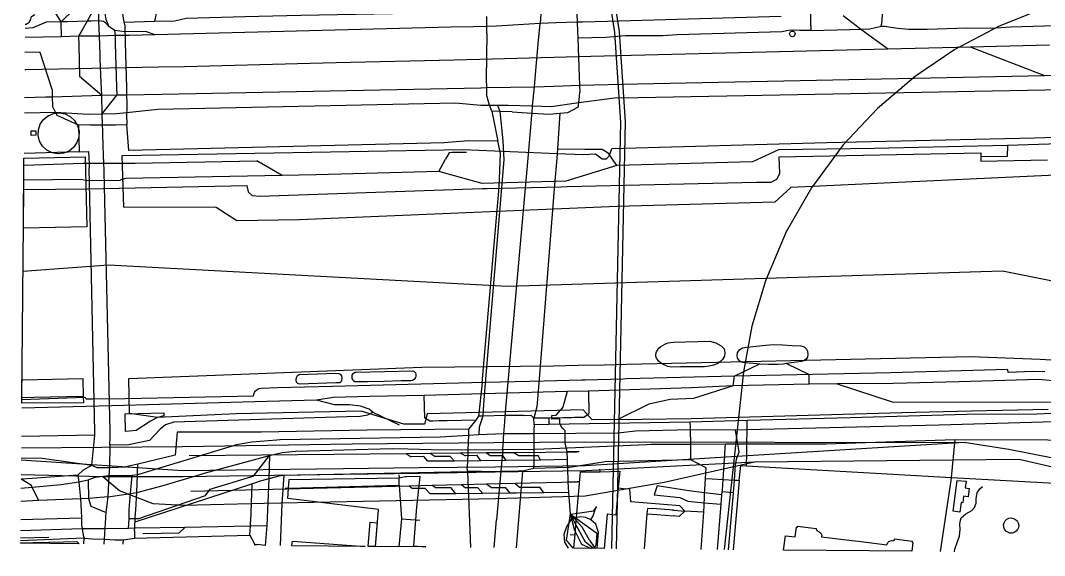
# Model space of a CAD drawing. Header units: millimetres. Extents: x 0 to 1122, y 0 to 907.
# Drawn here: x 0 to 577, y 3 to 305 of the extents above; entities that cross this region are included whole.
import ezdxf

# ---------------------------------------------------------------- set-up
doc = ezdxf.new("R2010")
doc.units = ezdxf.units.MM

msp = doc.modelspace()

# ---------------------------------------------------------------- linework, layer by layer
at = {"layer": 'buildings'}
for points in [[(433.6051, 297.0946), (433.7125, 297.6161), (433.9954, 298.0805), (434.4091, 298.4103), (434.9169, 298.5947), (435.4522, 298.5899), (435.9567, 298.4075), (436.3716, 298.0591), (436.6245, 297.6344), (436.7375, 297.1553), (436.689, 296.6555), (436.4943, 296.2015), (436.1609, 295.8376), (435.7333, 295.5858), (435.241, 295.4901), (434.7501, 295.5501), (434.2972, 295.7543), (433.9335, 296.0911), (433.6884, 296.5602), (433.6051, 297.0946)], [(9.946, 239.7659), (10.068, 243.0541), (11.1168, 246.1662), (13.0041, 248.87), (15.5741, 250.9247), (18.6349, 252.1921), (21.9148, 252.5351), (25.1555, 251.9466), (28.1053, 250.4662), (30.5195, 248.2266), (32.2028, 245.3879), (33.0101, 242.2031), (32.8941, 238.9055), (31.8452, 235.7841), (29.958, 233.0896), (27.3818, 231.0257), (24.3334, 229.7674), (21.0535, 229.4244), (17.8004, 230.0037), (14.8506, 231.4934), (12.4426, 233.733), (10.7592, 236.5624), (9.946, 239.7659)], [(5.9985, 242.4108), (8.6366, 242.4894), (8.6994, 239.9263), (6.0737, 239.8569), (5.9985, 242.4108)], [(358.2043, 116.6825), (358.5232, 117.9563), (359.87, 120.0501), (361.0707, 120.9338), (362.2822, 121.659), (363.7156, 122.4475), (365.2575, 122.9927), (368.2114, 123.3108), (388.7258, 123.8529), (392.0625, 122.9935), (395.0474, 121.2987), (396.7045, 119.6158), (397.1769, 117.4591), (397.0121, 115.541), (395.8638, 113.6411), (394.84, 112.5974), (393.9795, 111.9435), (393.0891, 111.3738), (392.2251, 111.0088), (390.8185, 110.4717), (388.2557, 109.8798), (385.7442, 109.539), (382.5777, 109.5023), (372.1868, 109.4002), (367.2986, 109.3417), (364.9657, 109.7075), (363.832, 110.1184), (362.687, 110.6319), (360.8339, 111.7109), (359.7669, 112.6989), (359.1409, 113.5059), (358.5525, 114.3871), (358.2544, 115.4148), (358.2043, 116.6825)], [(404.0462, 115.6361), (404.3587, 117.5715), (405.4985, 119.2012), (407.1363, 120.1649), (409.3771, 120.4895), (420.1588, 121.6597), (424.441, 122.0219), (429.6588, 121.8165), (435.1643, 121.4781), (439.902, 121.2212), (441.8338, 120.6913), (443.1064, 119.3194), (443.785, 118.2138), (443.9904, 116.4414), (443.6572, 114.9349), (442.9338, 113.8046), (441.5236, 112.8575), (440.3281, 112.5514), (431.8973, 111.3328), (429.9245, 111.033), (427.2418, 110.7962), (421.7323, 110.6873), (416.5896, 111.0318), (415.3177, 111.1178), (408.517, 111.6729), (407.0613, 111.8257), (405.6546, 112.6398), (404.8758, 113.5413), (404.3443, 114.5991), (404.0462, 115.6361)], [(155.4983, 102.1404), (155.5349, 103.4633), (156.1046, 104.6043), (157.1602, 105.0793), (177.7256, 105.8158), (179.5445, 105.7155), (180.2168, 105.2714), (181.0454, 104.4346), (181.1927, 103.0542), (181.0513, 101.695), (180.6135, 100.8697), (180.1491, 100.5011), (177.8494, 100.466), (157.3607, 99.6352), (156.3707, 100.0359), (155.6644, 100.7878), (155.4983, 102.1404)], [(186.9179, 103.897), (186.9443, 104.7727), (187.6861, 105.9028), (188.6317, 106.4533), (189.2288, 106.5318), (221.2289, 107.221), (222.0615, 106.8315), (222.7554, 106.0611), (222.9209, 105.3235), (222.9106, 104.1774), (222.7624, 103.424), (222.3941, 102.8123), (221.8789, 102.2672), (221.1185, 101.7988), (220.2808, 101.6293), (214.6973, 101.5027), (205.0492, 101.2824), (195.6593, 101.0598), (189.1042, 100.914), (188.4232, 101.0693), (187.819, 101.5593), (187.4072, 102.2526), (187.0936, 102.9263), (186.9179, 103.897)], [(0.7438, 91.9777), (0.8358, 102.1098), (35.1401, 102.8578), (35.3679, 92.7268), (7.5799, 92.1309), (0.7438, 91.9777)], [(525.9489, 28.1697), (528.1563, 45.314), (533.2873, 45.0256), (532.706, 41.2197), (534.9648, 40.8174), (534.4127, 36.1632), (531.7183, 36.6627), (531.3026, 32.8273), (530.3574, 33.0035), (529.5837, 27.6245), (525.9489, 28.1697)], [(199.9527, 8.2086), (195.9651, 8.2444), (197.1021, 21.9444), (201.0947, 21.5449), (199.9527, 8.2086)], [(502.5395, 5.4933), (430.2485, 6.142), (431.2487, 14.2608), (436.8373, 13.5769), (437.5271, 19.1802), (438.0614, 19.1195), (438.134, 19.678), (448.6909, 18.3903), (448.5979, 17.6177), (449.0217, 17.5673), (449.0617, 17.2315), (450.3525, 16.521), (451.163, 15.7124), (451.804, 14.5232), (451.6983, 13.7134), (468.7212, 11.5477), (472.524, 11.2339), (488.3924, 9.209), (488.963, 10.4432), (489.5146, 10.9415), (491.0452, 11.5893), (492.1322, 11.4584), (492.1856, 11.9331), (492.7814, 11.8626), (492.8544, 12.4676), (502.8218, 11.2598), (502.7289, 10.4966), (503.165, 10.4461), (502.5395, 5.4933)], [(33.0583, 9.7063), (0, 10.0029), (0.0025, 10.2739), (7.2261, 10.4413), (24.2598, 10.8365), (31.8481, 11.01), (33.0583, 9.7063)], [(194.4229, 8.2582), (153.066, 8.6293), (153.2932, 11.2892), (194.4229, 8.2582)]]:
    msp.add_lwpolyline(points, dxfattribs=at)
at = {"layer": 'major_roads'}
for points in [[(44.4888, 295.8558), (44.2656, 304.4679), (43.9671, 315.6152), (43.912, 317.6843), (43.7934, 322.2327), (42.4594, 373.085), (41.4224, 412.6223), (40.3574, 453.1476), (39.1698, 498.4449), (38.897, 509.0329)], [(294.7183, 326.9799), (294.1662, 318.9433), (293.9755, 316.2054), (293.755, 313.5704), (292.9281, 303.0017)], [(289.7658, 267.3042), (290.5865, 276.5031), (291.9082, 291.4842), (292.9281, 303.0017)], [(45.7905, 262.4568), (45.5118, 269.6903), (44.9979, 282.8523), (44.8932, 285.5369), (44.4888, 295.8558)], [(488.8739, 288.5552), (535.4542, 289.7955)], [(535.4542, 289.7955), (580.1278, 290.9507)], [(535.4542, 289.7955), (577.274, 273.6724)], [(2.9683, 277.0369), (77.8977, 278.4448), (92.4703, 278.7134), (163.3639, 280.4852), (178.0542, 280.8555), (244.2744, 282.5121), (258.9646, 282.8733), (321.5751, 284.433)], [(321.5751, 284.433), (488.8739, 288.5552)], [(2.423, 277.0237), (2.9683, 277.0369)], [(289.7658, 267.3042), (306.0317, 267.8656), (315.207, 268.1742), (347.6979, 268.8597), (577.274, 273.6724)], [(577.274, 273.6724), (614.6257, 274.819), (632.6986, 271.9082)], [(45.7905, 262.4568), (54.522, 262.6386), (59.8408, 262.7488), (79.8862, 263.1449), (259.4641, 266.7017), (262.7169, 266.7655), (276.1952, 267.0352), (289.7658, 267.3042)], [(286.2052, 226.9884), (287.901, 246.6345), (288.1619, 249.6606), (288.4084, 252.4539), (288.7521, 256.4762), (289.7658, 267.3042)], [(2.2791, 261.1643), (14.287, 261.5218), (17.9336, 261.6379), (45.7905, 262.4568)], [(46.1441, 251.952), (45.7905, 262.4568)], [(47.1517, 219.3291), (47.1187, 220.4383), (46.9984, 224.1294), (46.8644, 228.5487), (46.4403, 240.5438), (46.3713, 242.436), (46.2789, 245.8007), (46.1441, 251.952)], [(273.0541, 78.3884), (273.369, 81.9358), (286.2052, 226.9884)], [(50.5216, 72.9373), (47.1517, 219.3291)], [(271.9062, 62.9119), (272.6071, 71.7765), (273.0541, 78.3884)], [(49.9586, 48.128), (50.3499, 52.6438), (50.487, 65.0544), (50.4712, 65.3434), (50.5, 69.8811), (50.5216, 72.9373)], [(271.9062, 62.9119), (289.3924, 63.0523), (295.1485, 63.2333), (353.0907, 65.6648), (355.6249, 65.8097), (374.2249, 65.8385), (377.8707, 65.8835)], [(377.8707, 65.8835), (397.47, 66.0106)], [(392.9406, 6.4768), (395.0612, 32.0022), (395.5019, 37.2537), (395.647, 39.0228), (395.7331, 40.0422), (395.9801, 43.0305), (396.2263, 46.0063), (397.47, 66.0106)], [(397.47, 66.0106), (404.2511, 66.0055), (409.5874, 65.9854), (412.5435, 65.9937), (415.4994, 65.9894), (454.3156, 66.1607)], [(454.3156, 66.1607), (526.9441, 68.4713), (579.2995, 68.3835), (588.1259, 68.1552), (596.1612, 67.4495), (601.7115, 66.617)], [(104.2355, 49.7328), (140.4918, 59.4031), (147.4736, 61.1849), (155.0368, 62.0017), (209.6188, 63.3626), (218.4409, 63.3388), (231.5131, 62.8293), (252.2311, 62.7447), (271.9062, 62.9119)], [(271.9062, 62.9119), (270.83, 50.6123), (268.3701, 23.2948)], [(49.3705, 36.1594), (49.9586, 48.128)], [(62.0899, 38.0941), (65.5376, 38.622), (80.4697, 42.5401), (101.3901, 48.7475), (104.2355, 49.7328)], [(38.3763, 35.3086), (33.862, 35.1259), (10.2941, 34.1749), (0.2146, 33.6528)], [(49.3705, 36.1594), (38.3763, 35.3086)], [(47.1826, 9.5795), (47.3772, 12.2762), (47.7577, 18.3017), (48.2695, 27.2891), (49.3705, 36.1594)], [(49.3705, 36.1594), (62.0899, 38.0941)], [(267.0089, 7.6069), (268.3701, 23.2948)]]:
    msp.add_lwpolyline(points, dxfattribs=at)
at = {"layer": 'minor_roads'}
for points in [[(22.9271, 303.8227), (30.1221, 310.8393), (31.3137, 313.4283), (31.2352, 317.6595), (30.7111, 345.9544), (29.4401, 412.5632)], [(23.0968, 295.4255), (22.9271, 303.8227), (20.455, 307.8054), (16.7981, 312.6654), (2.8513, 324.225)], [(428.901, 306.8177), (331.0599, 304.0741)], [(488.8739, 288.5552), (473.6292, 299.6877), (463.8173, 307.1932)], [(255.446, 301.0197), (242.712, 300.7992), (75.7321, 296.5883)], [(292.9281, 303.0017), (280.5335, 302.2283), (268.311, 301.4627), (262.9719, 301.1474), (255.446, 301.0197)], [(331.0599, 304.0741), (316.9534, 303.6795), (313.848, 303.5957), (302.0599, 303.2641), (292.9281, 303.0017)], [(44.4888, 295.8558), (32.7577, 295.7292), (23.0968, 295.4255), (2.5861, 295.0039)], [(75.7321, 296.5883), (61.4783, 296.2236), (58.9698, 296.1998), (53.4972, 296.0723), (44.4888, 295.8558)], [(651.5538, 255.4417), (648.2947, 249.1718), (645.3888, 241.8458), (644.1333, 236.8997), (556.5702, 234.1533), (489.5959, 232.7606), (481.546, 232.4882)], [(481.546, 232.4882), (427.3223, 231.8017), (412.7521, 224.9814), (336.304, 222.9305), (307.4654, 214.1611)], [(556.5702, 234.1533), (556.3738, 228.0143), (541.4633, 227.7847)], [(46.9984, 224.1294), (64.6996, 224.3044), (133.3451, 225.537)], [(147.6376, 217.2636), (133.3451, 225.537)], [(1.9343, 223.1649), (35.3827, 224.1727), (38.6444, 224.2237), (46.9984, 224.1294)], [(260.367, 212.8063), (235.8358, 219.4667), (166.694, 217.7341), (147.6376, 217.2636), (59.2405, 215.5015), (56.1829, 214.5881)], [(1.8583, 214.7949), (34.1477, 215.1233), (37.3878, 214.4603)], [(307.4654, 214.1611), (260.367, 212.8063)], [(518.768, 5.3477), (524.7364, 45.497), (524.8981, 47.1631), (526.9452, 68.4783)], [(140.4918, 59.4031), (139.9419, 46.2863), (138.8502, 19.9926)], [(358.9424, 42.3352), (357.2921, 37.2717), (371.7882, 35.7993), (376.3193, 33.7457), (385.5579, 32.8612), (395.0612, 32.0022)], [(395.5019, 37.2537), (385.7505, 38.4312), (376.7771, 39.5282), (358.9424, 42.3352)], [(0.0651, 17.1774), (34.7237, 18.2894), (47.7577, 18.3017), (60.9913, 18.629)], [(60.9913, 18.629), (64.3978, 18.682), (92.9046, 19.1785), (129.6025, 19.8806), (138.8502, 19.9926)], [(68.8998, 15.473), (89.5426, 15.8917), (92.9046, 19.1785)], [(138.8502, 19.9926), (137.9187, 8.7726), (137.9181, 8.7653)], [(0.0287, 13.1681), (15.9035, 13.4282)]]:
    msp.add_lwpolyline(points, dxfattribs=at)
at = {"layer": 'parks'}
for points in [[(57.3906, 228.4613), (249.5406, 231.8666), (302.6401, 229.6487), (317.5035, 229.017), (324.2087, 229.4691), (328.0385, 226.7043), (330.4728, 226.6824), (332.0076, 228.4856), (333.4694, 232.4233), (454.6798, 235.8793), (571.7326, 238.4713), (642.0533, 240.7854)], [(1.6111, 187.5562), (1.9687, 226.9564), (36.4697, 227.7937), (37.3421, 188.407), (1.6111, 187.5562)], [(628.0175, 219.47), (434.3174, 210.4933), (425.3168, 202.2717), (336.4033, 199.839), (157.3225, 192.3429), (122.0092, 191.6561), (110.3047, 199.2446), (58.3455, 199.5103), (57.3906, 228.4613)], [(61.1023, 102.7901), (226.2025, 109.2447), (300.5625, 109.9992), (314.4104, 110.3029), (329.1438, 110.6267), (341.7804, 110.9135), (476.4594, 113.9038), (535.9093, 115.2055), (574.9058, 113.8491), (602.0585, 112.1799)], [(0.7159, 88.8924), (0.8358, 102.112), (35.1409, 102.8654), (35.3717, 92.7357), (35.5376, 89.1878), (0.7159, 88.8924)], [(579.496, 85.4899), (536.2483, 84.4803), (496.8442, 83.6042), (378.1145, 80.1715), (350.5315, 79.8143), (322.371, 79.509), (317.234, 85.2674), (229.3716, 83.0226), (227.744, 77.083), (216.1065, 77.1508), (192.0667, 84.4965), (121.5903, 82.8977), (77.2943, 80.8854), (61.5451, 83.134), (61.1023, 102.7901)], [(59.0841, 82.9327), (80.8222, 83.4811), (80.8684, 81.7941), (77.2943, 80.8854), (73.2486, 78.8068), (65.1841, 73.5685), (59.2777, 73.0909), (59.0841, 82.9327)], [(228.5829, 7.9517), (200.1912, 8.2065), (201.9244, 28.992), (150.6636, 35.2701), (151.0911, 41.0715), (151.4618, 46.0347), (213.4537, 46.872), (217.1188, 47.6495), (217.7152, 47.6535), (225.1925, 47.8002), (225.0393, 45.8168), (223.3087, 30.5133), (222.7451, 23.2502), (221.5922, 8.6031), (228.5829, 7.9517)], [(329.0795, 7.0499), (311.9854, 7.2033), (312.0343, 7.7029), (312.6695, 14.7418), (313.3858, 22.5812), (315.5891, 48.0653), (315.7744, 50.2068), (321.5908, 50.2476), (326.7803, 50.3126), (332.7261, 50.3895), (337.9537, 50.5939), (337.0638, 41.2185), (335.6043, 25.9405), (334.0746, 26.0661), (330.7951, 26.4591), (329.0795, 7.0499)]]:
    msp.add_lwpolyline(points, dxfattribs=at)
at = {"layer": 'paths'}
for points in [[(58.8089, 302.1835), (58.5527, 303.7606), (57.0331, 313.1392), (56.2644, 317.8612), (55.1989, 359.0876), (53.1108, 439.2689)], [(75.7073, 304.1836), (77.0365, 310.2743), (77.2673, 311.3252), (78.6217, 317.64), (79.3854, 320.5124), (79.716, 321.7114), (80.486, 324.6024), (82.3877, 330.9309), (84.0995, 334.6333), (86.2303, 337.7543), (89.3633, 341.565), (91.8595, 344.3099), (94.196, 346.3853), (97.5729, 348.6191), (101.1756, 350.6737), (105.3874, 352.0986), (111.343, 353.2933)], [(49.9208, 300.9968), (48.2253, 305.2054), (47.1431, 311.9709), (43.912, 317.6843)], [(43.9671, 315.6152), (37.5872, 304.2489), (35.3506, 300.3089)], [(445.6004, 301.5891), (445.5267, 307.0689), (445.4736, 312.1012)], [(486.1822, 312.6111), (485.8456, 307.9923), (485.4461, 302.5261)], [(2.6546, 302.5476), (3.1573, 302.6137), (4.8634, 303.6418), (5.8437, 305.3102), (6.1286, 306.8917), (8.1297, 307.9079)], [(58.5527, 303.7606), (75.7025, 304.1829), (86.7462, 304.4463), (90.2023, 305.235), (93.4612, 305.9789), (126.5075, 306.9097), (158.1554, 307.5272), (251.0824, 309.3337), (259.9243, 309.5054), (263.0111, 309.5708)], [(262.947, 297.0197), (262.9719, 301.1474), (263.0119, 306.9337)], [(313.657, 308.3124), (313.848, 303.5957), (314.0713, 298.3936)], [(14.4542, 303.676), (6.9432, 300.4548), (2.6332, 300.1946)], [(26.5978, 303.8826), (22.9271, 303.8227), (14.4542, 303.676)], [(39.9363, 304.3208), (37.5872, 304.2489), (26.5978, 303.8826)], [(35.3506, 300.3089), (32.7577, 295.7292), (32.8721, 290.715)], [(46.7401, 304.1379), (44.2656, 304.4679), (39.9363, 304.3208)], [(75.7321, 296.5883), (70.7142, 298.4788), (58.9146, 298.2503), (53.1186, 299.0669), (49.9208, 300.9968), (48.0117, 303.3437), (46.7401, 304.1379)], [(58.8089, 302.1835), (58.9146, 298.2503), (58.9698, 296.1998), (59.0678, 292.0895)], [(445.6004, 301.5891), (445.6259, 298.9611), (467.5167, 299.5004)], [(478.924, 299.8638), (485.3622, 301.4086), (485.4461, 302.5261)], [(485.3622, 301.4086), (487.1639, 301.4484), (494.6902, 300.2439), (500.8647, 299.8064), (511.1729, 299.6392), (533.4969, 300.501), (547.2042, 300.2568), (558.3517, 301.1259), (589.9101, 302.0541), (594.9749, 302.6423)], [(53.6297, 291.7009), (53.4972, 296.0723), (53.1186, 299.0669)], [(262.947, 297.0197), (262.5582, 271.659)], [(314.0713, 298.3936), (314.2157, 294.6003), (315.0819, 273.0042)], [(445.6259, 298.9611), (439.4837, 298.8859), (436.0625, 299.2335), (433.0297, 299.0092), (429.199, 298.2609), (370.2151, 296.6115), (362.2358, 295.9752), (341.057, 295.989), (330.0874, 295.0908), (314.2157, 294.6003)], [(467.5167, 299.5004), (473.6292, 299.6877), (478.924, 299.8638)], [(32.8721, 290.715), (33.2664, 273.1838)], [(54.3897, 267.0287), (53.6297, 291.7009)], [(59.0678, 292.0895), (59.7307, 266.8778)], [(17.8228, 265.683), (11.1018, 286.5236), (2.5113, 286.759)], [(33.2664, 273.1838), (45.7905, 262.4568)], [(262.5582, 271.659), (262.7169, 266.7655), (262.8427, 262.9998)], [(315.0819, 273.0042), (315.207, 268.1742), (315.3071, 264.2783)], [(17.8228, 265.683), (17.9336, 261.6379), (17.9709, 256.2516)], [(46.1441, 251.952), (54.522, 262.6386), (54.3897, 267.0287)], [(59.7307, 266.8778), (59.8408, 262.7488), (59.9622, 257.8277)], [(299.1578, 256.2053), (314.8045, 258.3192), (334.8707, 261.0269), (348.3293, 261.1479), (627.7559, 266.4268), (633.7398, 264.612), (639.1231, 261.6285), (644.1388, 256.7195)], [(264.0234, 258.2649), (262.8427, 262.9998)], [(314.9281, 259.7531), (315.3071, 264.2783)], [(19.3249, 253.7047), (17.9709, 256.2516)], [(54.175, 252.168), (59.8489, 252.7875), (77.387, 254.6507), (245.2654, 258.136), (259.6341, 256.9254), (264.4601, 256.9284), (268.9169, 256.8882), (274.9905, 256.8427)], [(59.9622, 257.8277), (59.8778, 253.9427)], [(265.8189, 253.5336), (264.4601, 256.9284), (264.0234, 258.2649)], [(268.9169, 256.8882), (270.1949, 253.4009), (271.9327, 236.8268), (272.4745, 226.0221)], [(274.9905, 256.8427), (288.7521, 256.4762), (299.1578, 256.2053)], [(304.1281, 252.3141), (308.6121, 252.6816), (314.6044, 255.8983), (314.7076, 257.1087)], [(314.7076, 257.1087), (314.8101, 258.3211), (314.9281, 259.7531)], [(2.2004, 252.4925), (19.7662, 252.8807), (38.2484, 251.744)], [(20.7212, 251.083), (19.7662, 252.8807), (19.3249, 253.7047)], [(32.7217, 245.6628), (20.7212, 251.083)], [(38.2484, 251.744), (46.1441, 251.952)], [(46.1441, 251.952), (54.175, 252.168)], [(59.8778, 253.9427), (59.8489, 252.7875), (59.7883, 251.5208)], [(59.7883, 251.5208), (59.9776, 245.9561)], [(265.8189, 253.5336), (269.2067, 236.5532)], [(277.2139, 253.2071), (270.1949, 253.4009), (265.8189, 253.5336)], [(277.2183, 253.2128), (288.4084, 252.4539), (297.9992, 251.8136)], [(297.9992, 251.8136), (304.127, 252.3121)], [(304.127, 252.3121), (302.8159, 232.3643)], [(39.4112, 245.7326), (32.7217, 245.6628)], [(32.7217, 245.6628), (33.1147, 230.6941)], [(39.4112, 245.7326), (46.2789, 245.8007), (53.5586, 245.8838)], [(53.5586, 245.8838), (59.9776, 245.9561)], [(252.6713, 236.7957), (238.8536, 235.7184), (61.0072, 231.3544), (59.9776, 245.9561)], [(269.2067, 236.5532), (252.6713, 236.7957)], [(270.5716, 229.7479), (269.2126, 236.5539)], [(302.8159, 232.3643), (302.3542, 226.8427), (301.1402, 212.2148)], [(302.8159, 232.3643), (318.2504, 232.076)], [(318.2504, 232.076), (321.3062, 232.1137)], [(321.3062, 232.1137), (322.9417, 232.1362)], [(322.9417, 232.1362), (326.2436, 232.1903)], [(326.2436, 232.1903), (327.8852, 232.2034)], [(327.8852, 232.2034), (331.2846, 230.1228)], [(33.1147, 230.6941), (1.994, 229.755)], [(33.1147, 230.6941), (38.2739, 230.8244), (38.4849, 226.9741)], [(38.4849, 226.9741), (38.6444, 224.2237), (38.7428, 221.5112)], [(235.8358, 219.4667), (239.6252, 226.533)], [(241.7662, 230.1012), (239.6252, 226.533)], [(243.4635, 230.1604), (241.7662, 230.1012)], [(246.8456, 230.251), (243.4635, 230.1604)], [(248.4629, 230.3016), (246.8456, 230.251)], [(251.4386, 230.3213), (248.4629, 230.3016)], [(260.219, 100.3834), (269.932, 210.6514), (270.5716, 229.7479)], [(272.4745, 226.0221), (262.0075, 100.33)], [(336.304, 222.9305), (331.2846, 230.1228)], [(41.9559, 72.7633), (38.7428, 221.5112)], [(37.3878, 214.4603), (56.1829, 214.5881)], [(301.1402, 212.2148), (292.1929, 100.2067)], [(416.5896, 111.0318), (402.6403, 104.2432)], [(431.8973, 111.3328), (444.6512, 105.1512)], [(401.7558, 98.7861), (402.6403, 104.2432)], [(444.6814, 99.6159), (444.6512, 105.1512)], [(401.7558, 98.7861), (378.3582, 97.6689), (320.3039, 95.7227), (308.3022, 95.6259), (227.4669, 93.3644), (196.74, 92.7568), (176.5269, 92.2314), (166.9466, 90.6687), (132.1096, 89.7072)], [(260.219, 100.3834), (258.2423, 81.6437)], [(262.0075, 100.33), (261.1366, 88.2988)], [(292.1929, 100.2067), (291.1261, 86.9006), (289.4447, 80.4396)], [(401.7558, 98.7861), (379.4841, 91.6206), (366.2486, 91.0595), (354.2249, 88.5122), (336.889, 79.7975)], [(694.0574, 55.3069), (613.3038, 95.1107), (597.8737, 100.0572), (574.1512, 102.3759), (529.1855, 101.0556), (492.1222, 99.9814), (460.371, 99.9263), (444.6865, 99.6227), (401.7558, 98.7861)], [(460.371, 99.9263), (491.9493, 89.6305), (585.1966, 89.7718), (589.8261, 88.4071), (594.5428, 85.1127)], [(227.4669, 93.3644), (227.7769, 80.7168)], [(308.3022, 95.6259), (305.8121, 86.7402), (304.1964, 84.8259)], [(320.3039, 95.7227), (320.3634, 83.2265)], [(51.5757, 87.4921), (0.6904, 86.0927)], [(132.1096, 89.7072), (51.5757, 87.4921)], [(190.3178, 81.456), (195.7732, 82.3757), (198.7129, 83.8494), (196.5642, 85.5461), (191.6801, 87.2955), (185.5943, 88.0587), (176.9747, 88.0341), (166.9466, 90.6687)], [(261.1366, 88.2988), (260.6588, 81.6871), (258.6842, 75.4338), (258.4418, 71.0564)], [(190.3178, 81.456), (86.5231, 78.2393), (81.7876, 76.7167), (78.7284, 74.2751), (72.8368, 67.9641), (60.8744, 65.4261), (50.4712, 65.3434)], [(198.7129, 83.8494), (213.5455, 76.764)], [(258.2423, 81.6437), (256.6666, 79.3936), (252.6499, 74.4074), (252.5253, 72.1814)], [(283.5225, 82.12), (273.3696, 81.9448), (260.6634, 81.6926), (258.2423, 81.6437)], [(283.5225, 82.12), (287.7699, 82.1972)], [(289.4447, 80.4396), (287.7699, 82.1972)], [(302.5187, 80.1353), (299.6343, 80.0216), (299.5608, 82.1002), (302.058, 82.2268)], [(302.058, 82.2268), (304.1964, 84.8259)], [(312.4296, 80.8566), (310.7262, 80.8068)], [(315.8118, 80.9473), (312.4296, 80.8566)], [(317.423, 80.998), (315.8118, 80.9473)], [(317.423, 80.998), (320.3634, 83.2265)], [(594.5428, 85.1127), (589.3147, 83.4823), (573.2076, 82.8627), (533.5014, 82.5668), (467.7698, 80.7905), (409.7947, 79.2255), (377.5941, 78.3591)], [(230.7355, 78.8357), (227.7769, 80.7168)], [(232.4389, 78.8856), (230.7355, 78.8357)], [(235.8211, 78.9762), (232.4389, 78.8856)], [(237.4384, 79.0175), (235.8211, 78.9762)], [(240.544, 79.1106), (237.4384, 79.0175)], [(256.6672, 79.3941), (240.544, 79.1106)], [(289.6204, 76.748), (289.3979, 74.0071)], [(306.1636, 80.7175), (297.887, 80.5592), (289.4447, 80.4396)], [(377.5941, 78.3591), (297.897, 76.897), (289.6204, 76.748), (289.4447, 80.4396)], [(297.887, 80.5592), (297.897, 76.897)], [(305.7769, 74.6548), (304.7912, 75.8005), (304.1175, 77.4466), (304.0679, 80.1214), (302.5187, 80.1353)], [(310.7262, 80.8068), (306.1636, 80.7175)], [(377.6901, 75.3671), (377.5941, 78.3591)], [(377.9241, 62.848), (377.8707, 65.8835), (377.7229, 73.9002), (377.6901, 75.3671)], [(677.3647, 49.0267), (675.4489, 49.2861), (671.9878, 49.3171), (667.9374, 50.1268), (628.638, 69.87), (619.508, 73.9493), (613.1257, 75.9354), (601.2298, 78.0361), (589.5231, 78.6163), (517.9234, 76.51), (409.7089, 74.0166), (402.8647, 73.8546)], [(409.5025, 60.6182), (409.5875, 65.987), (409.7112, 74.0235), (409.7833, 77.1468)], [(409.7833, 77.1468), (409.7947, 79.2255)], [(41.9598, 71.0421), (0.5463, 70.2042)], [(35.5037, 51.479), (40.1413, 54.1162), (41.9587, 71.0394), (41.9559, 72.7633)], [(252.6499, 74.4074), (195.4256, 73.8434), (135.7054, 72.641), (88.2492, 72.6513), (87.2825, 59.5959), (66.0887, 54.6629), (59.4286, 53.1019)], [(402.8647, 73.8546), (377.7229, 73.9002), (346.6784, 73.1772), (336.8864, 72.0075), (289.3972, 71.7648), (272.6071, 71.7765), (258.4418, 71.0564), (252.5679, 70.7647), (236.6738, 69.9112), (146.351, 68.2583), (146.3141, 68.2586), (144.5667, 68.1067), (130.3918, 67.005), (121.721, 65.4155), (98.3937, 58.4237), (65.9595, 48.5514), (62.9739, 48.1311)], [(252.5253, 72.1814), (252.5679, 70.7647), (252.2311, 62.7447), (252.2081, 62.2418)], [(289.3979, 74.0071), (289.3972, 71.7648), (289.3924, 63.0523), (289.3918, 62.7678)], [(307.02, 73.4229), (305.7769, 74.6548)], [(307.0523, 66.6329), (307.02, 73.4229)], [(402.8663, 73.8628), (404.2553, 66.0128), (405.0792, 61.3918)], [(314.4827, 18.0986), (312.0707, 22.649), (310.1305, 26.3472), (309.5208, 33.7327), (309.1228, 38.675), (308.7881, 44.5205), (308.5236, 52.6763), (308.4702, 54.2609), (308.3799, 57.1969), (308.2035, 61.4942), (307.0523, 66.6329)], [(0.4367, 58.1239), (12.2377, 57.9601), (40.1413, 54.1162)], [(60.9913, 18.629), (61.1217, 20.8083), (61.3227, 23.9933), (64.6858, 24.0094), (66.7026, 24.0284), (104.2922, 36.985), (107.03, 40.5943), (130.4682, 47.6038), (131.3991, 47.8842), (140.4918, 59.4031)], [(95.1016, 59.4692), (217.5192, 60.6728), (230.9354, 60.8125), (247.9116, 60.9853), (262.6249, 61.1134), (278.0701, 61.2722), (313.6394, 61.6223)], [(217.5192, 60.6728), (220.3175, 58.728)], [(227.4506, 58.8872), (220.3175, 58.728)], [(308.3799, 57.1969), (293.1114, 56.8687), (273.8353, 56.6327), (259.4725, 56.5107), (244.6178, 56.3839), (239.9511, 56.3422), (229.7637, 56.3317), (227.4506, 58.8872)], [(230.9354, 60.8125), (233.7827, 58.8486)], [(242.3106, 58.9207), (233.7827, 58.8486)], [(244.6178, 56.3839), (242.3106, 58.9207)], [(247.9116, 60.9853), (250.9897, 59.3921)], [(257.5743, 59.4072), (250.9897, 59.3921)], [(252.1518, 60.2134), (251.9211, 52.9262)], [(252.2141, 62.2473), (252.1518, 60.2134)], [(259.4725, 56.5107), (257.5743, 59.4072)], [(262.6249, 61.1134), (264.8731, 59.5277)], [(264.8731, 59.5277), (271.9985, 59.5193)], [(273.8353, 56.6327), (271.9985, 59.5193)], [(278.0701, 61.2722), (281.0051, 59.4939)], [(281.0051, 59.4939), (291.8748, 59.4983)], [(289.3918, 62.7678), (289.3918, 61.1336)], [(289.3918, 61.1336), (289.3922, 53.863)], [(293.1114, 56.8687), (291.8748, 59.4983)], [(313.6394, 61.6223), (308.2035, 61.4942)], [(315.0045, 61.6472), (313.6394, 61.6223)], [(377.9061, 57.027), (377.9725, 60.3064)], [(377.9725, 60.3064), (377.9241, 62.848)], [(405.0792, 61.3918), (403.5447, 57.1477), (403.0071, 54.1546)], [(409.3886, 53.6711), (409.5025, 60.6182)], [(40.1391, 54.1154), (42.973, 52.72)], [(42.973, 52.72), (50.3499, 52.6438), (59.4286, 53.1019)], [(66.0502, 50.3128), (66.0897, 54.6703)], [(260.0154, 50.5373), (252.0465, 50.4743), (251.9211, 52.9262)], [(385.8534, 40.0756), (386.2593, 46.5712), (386.5828, 52.4574), (377.9061, 57.027), (329.7198, 55.8584), (309.7227, 52.7121), (308.5236, 52.6763), (289.4482, 52.2054), (283.1391, 50.7062), (279.4557, 7.4952)], [(289.4482, 52.2054), (289.3922, 53.863)], [(403.0071, 54.1546), (402.4261, 45.615), (401.8014, 38.3711), (399.0627, 6.4219)], [(404.0728, 45.507), (405.2342, 45.4406), (406.1152, 53.8471), (409.3886, 53.6711), (524.896, 47.1603), (603.815, 42.7156), (610.15, 41.6338), (616.1607, 39.3436), (625.8083, 34.7005), (654.8428, 24.1158)], [(10.2982, 34.176), (6.5292, 41.3747), (6.1782, 42.6732), (0.4367, 46.145), (0.3286, 46.2105)], [(35.5037, 51.479), (32.3952, 48.4056), (6.6068, 46.5456), (0.4367, 46.145)], [(32.39, 48.3991), (32.9503, 44.4244), (33.862, 35.1259), (34.2202, 28.5254)], [(41.889, 47.0829), (38.9954, 45.9537), (38.0938, 45.5146)], [(61.0671, 48.0273), (49.9586, 48.128), (41.889, 47.0829)], [(62.9739, 48.1311), (61.0671, 48.0273)], [(61.2819, 28.9882), (62.0899, 38.0941), (62.9739, 48.1311)], [(64.9516, 28.9177), (65.5409, 38.6222), (65.961, 48.5571), (66.0502, 50.3128)], [(147.2079, 48.1325), (139.9419, 46.2863), (133.7312, 44.7042)], [(147.2079, 48.1325), (148.5208, 48.3988), (147.2967, 32.279), (146.3978, 8.6892)], [(148.5208, 48.3988), (252.0465, 50.4743)], [(151.0911, 41.0715), (213.5895, 42.8546), (213.4573, 46.8778)], [(213.3644, 48.5594), (213.4537, 46.872)], [(252.0465, 50.4743), (253.8171, 7.7252)], [(260.0149, 50.5328), (270.83, 50.6123), (280.6981, 50.6816)], [(283.1391, 50.7062), (280.701, 50.6841)], [(326.7803, 50.3126), (326.7199, 51.7947)], [(386.2593, 46.5712), (389.9403, 46.389)], [(389.9403, 46.389), (396.2263, 46.0063), (402.4261, 45.615), (404.0728, 45.507)], [(6.5292, 41.3747), (0.2812, 40.9887)], [(0.4367, 46.145), (0.328, 46.1443)], [(38.0938, 45.5146), (32.9503, 44.4244), (23.0325, 42.9489), (6.5292, 41.3747)], [(38.0938, 45.5146), (38.3763, 35.3086), (39.7142, 30.9821), (48.2695, 27.2891)], [(64.5689, 22.0222), (130.4692, 43.4816), (133.7312, 44.7042)], [(95.9657, 39.4738), (219.1805, 42.4407), (232.1987, 42.761), (248.6236, 43.1532), (262.7671, 43.4914), (278.7431, 43.869), (313.9051, 44.7259)], [(130.4692, 43.4816), (129.706, 22.3661)], [(149.1915, 41.0886), (151.0911, 41.0715)], [(213.5895, 42.8546), (214.7937, 23.7134), (222.5667, 23.2718)], [(219.1805, 42.4407), (221.0349, 40.8305)], [(228.1911, 40.8218), (221.0349, 40.8305)], [(309.1228, 38.675), (295.0973, 38.4753), (279.5968, 38.3263), (276.0184, 38.2934), (260.6715, 38.1337), (245.423, 37.9825), (231.06, 37.842), (228.1911, 40.8218)], [(232.1987, 42.761), (234.3489, 41.2227)], [(242.8579, 41.2298), (234.3489, 41.2227)], [(245.423, 37.9825), (242.8579, 41.2298)], [(248.6236, 43.1532), (250.9729, 41.1938)], [(257.9201, 41.187), (250.9729, 41.1938)], [(260.6715, 38.1337), (257.9201, 41.187)], [(262.7671, 43.4914), (265.485, 41.5007)], [(265.485, 41.5007), (273.5143, 41.4935)], [(276.0184, 38.2934), (273.5143, 41.4935)], [(278.7431, 43.869), (281.3486, 41.693)], [(281.3486, 41.693), (292.7348, 41.6928)], [(295.0973, 38.4753), (292.7348, 41.6928)], [(313.9051, 44.7259), (308.7881, 44.5205)], [(315.2332, 44.7326), (313.9051, 44.7259)], [(337.0638, 41.2185), (341.3628, 40.7045)], [(385.2632, 27.4853), (374.5344, 28.0684), (371.7593, 31.2243), (344.1375, 33.4113), (343.6353, 40.4511), (341.3628, 40.7045)], [(405.2342, 45.4406), (401.8284, 6.397)], [(526.5614, 5.2777), (526.8506, 6.7111), (528.1688, 10.4172), (529.4797, 13.9929), (529.8964, 17.9494), (529.5886, 20.6452), (529.727, 22.3585), (530.3908, 24.3932), (533.0231, 26.55), (536.4646, 28.448), (537.931, 30.1773), (538.8139, 32.648), (538.9237, 35.2934), (539.3337, 38.4952), (540.8114, 40.7929), (542.4089, 42.0551)], [(385.5021, 31.4453), (385.5579, 32.8612), (385.6376, 34.8825)], [(385.6376, 34.8825), (385.6568, 37.0162)], [(385.6572, 37.0202), (385.7505, 38.4312), (385.8534, 40.0756)], [(401.8061, 38.3756), (395.6507, 39.0313)], [(61.3227, 23.9933), (61.2819, 28.9882)], [(64.7228, 24.6986), (64.9516, 28.9177)], [(310.1305, 26.3472), (323.256, 28.3254), (324.1968, 29.7054)], [(321.5678, 23.1504), (322.7996, 25.4409), (324.1968, 29.7054), (324.962, 30.7048)], [(324.1968, 29.7054), (324.962, 30.7048)], [(367.2014, 28.7374), (365.9476, 28.7932), (358.5079, 29.3716), (353.4488, 29.6747), (353.2184, 26.6204), (351.7047, 6.8468)], [(383.8168, 6.5587), (385.2574, 27.4779), (385.5043, 31.4519)], [(0.1211, 23.3475), (34.355, 24.286)], [(34.2202, 28.5254), (34.355, 24.286), (34.4764, 20.1646)], [(64.634, 23.0408), (64.6896, 24.011), (64.7228, 24.6986)], [(214.7937, 23.7134), (213.3689, 8.0882)], [(222.5667, 23.2718), (225.129, 23.0796)], [(325.1306, 7.0853), (325.9793, 16.0195), (324.4607, 20.7948), (321.5678, 23.1504), (318.6791, 24.6115), (315.9159, 24.9905), (312.7685, 24.3573), (310.0881, 23.0023), (307.805, 19.3609), (306.3019, 14.939), (306.7675, 10.667), (308.8894, 7.231)], [(311.7091, 7.2057), (307.8532, 11.7475), (310.1305, 26.3472)], [(312.4696, 17.1197), (310.1305, 26.3472), (316.6008, 19.1325)], [(310.1305, 26.3472), (325.0304, 15.7951), (324.4836, 9.0164), (323.4414, 7.1005)], [(353.2184, 26.6204), (358.8151, 26.16)], [(358.8151, 26.16), (368.1228, 25.4332)], [(368.4551, 28.6817), (367.2014, 28.7374)], [(368.4551, 28.6817), (374.5344, 28.0684), (371.4162, 25.2078), (368.1228, 25.4332)], [(34.7237, 18.2894), (35.3115, 14.6313), (35.9234, 12.9578), (0.0125, 11.3844)], [(34.4764, 20.1646), (34.7237, 18.2894)], [(64.3278, 17.0706), (64.3978, 18.682)], [(64.3978, 18.682), (64.5165, 20.9266)], [(64.5165, 20.9266), (64.5689, 22.0222), (64.634, 23.0408)], [(129.4862, 17.2166), (129.6025, 19.8806), (129.7049, 22.3583)], [(318.5098, 10.6077), (314.4827, 18.0986)], [(320.7394, 11.7338), (316.6008, 19.1325)], [(35.7446, 9.6821), (35.9247, 12.9657)], [(35.9247, 12.9657), (40.5122, 12.5342)], [(40.5122, 12.5342), (47.3772, 12.2762), (53.3511, 12.0544)], [(53.3516, 12.0629), (57.9939, 11.9875), (64.2589, 12.8979), (129.3563, 14.5206), (132.0754, 9.4266), (133.4753, 9.3028)], [(57.8287, 9.484), (57.9939, 11.9875)], [(64.3278, 17.0706), (64.2589, 12.8979)], [(129.3563, 14.5206), (129.4907, 17.2209)], [(309.966, 14.9152), (312.6695, 14.7418)], [(312.4696, 17.1197), (316.3543, 9.5183)], [(320.7394, 11.7338), (324.0279, 7.0952)], [(132.0754, 9.4266), (132.025, 8.8182)], [(137.9961, 8.7646), (137.9228, 8.7734), (133.4722, 9.2974)], [(316.3543, 9.5183), (321.829, 7.1149)], [(323.1667, 7.1029), (318.5098, 10.6077)]]:
    msp.add_lwpolyline(points, dxfattribs=at)
at = {"layer": 'railways'}
for points in [[(225.3204, 904.9769), (213.8221, 885.6388), (205.0554, 861.0434), (200.5598, 835.6639), (200.198, 809.9116), (204.1481, 784.4744), (272.9734, 544.8869), (315.4059, 397.267), (327.263, 347.9878), (334.8955, 297.8802), (338.2328, 247.2988), (333.2971, 7.012)], [(341.0385, 247.5624), (337.6772, 298.1999), (330.0279, 348.494), (319.2144, 398.2949), (276.7825, 545.9894)], [(595.6114, 316.7164), (575.9301, 310.9573), (551.7511, 301.3621), (526.8766, 288.2604), (504.597, 273.188), (483.1745, 254.9863), (463.9385, 234.5194), (446.0092, 210.3415), (431.7561, 185.469), (420.0122, 157.9741), (412.3608, 132.3154), (407.5802, 106.6402), (396.7038, 6.443)], [(336.0992, 6.9869), (341.0385, 247.5624)], [(0.4891, 63.9046), (91.1033, 64.5714), (187.098, 66.0075), (266.838, 66.7502), (318.3747, 67.2171), (532.1299, 66.7568)], [(532.1299, 66.7568), (318.5287, 53.6204), (267.55, 52.9994)], [(764.6745, 3.141), (751.9434, 8.1422), (737.9444, 12.9637), (723.7946, 17.4232), (695.1888, 25.786), (619.2199, 47.9821), (582.1209, 58.0429), (557.2708, 62.8504), (532.1299, 66.7568)], [(267.55, 52.9994), (224.7551, 52.4726), (181.8803, 51.9469), (91.5929, 50.8444), (0.4249, 56.8323)], [(413.8292, 55.7065), (362.926, 44.3065), (318.4729, 36.5583), (267.7536, 35.0926), (137.4621, 32.4347), (92.0345, 31.334), (74.8933, 32.2008), (55.8744, 39.5325), (46.4421, 47.4703)], [(413.8292, 55.7065), (318.4977, 50.8625), (267.6897, 50.0815)], [(752.6883, 3.2486), (728.1216, 11.7936), (699.8395, 19.9112), (632.9607, 39.7521), (592.3813, 50.4404), (563.0239, 57.2172), (413.8292, 55.7065)], [(46.4421, 47.4703), (0.35, 48.5753)], [(267.6897, 50.0815), (224.992, 49.4327), (181.9254, 48.769), (91.7154, 47.3955), (46.4421, 47.4703)]]:
    msp.add_lwpolyline(points, dxfattribs=at)
at = {"layer": 'water'}
for points in [[(577.4604, 106.6698), (570.7603, 106.8045), (556.8125, 106.3239), (556.6862, 108.0024), (490.7076, 106.0789), (402.6403, 104.2432), (341.8597, 102.6568), (339.7935, 102.6009), (318.1783, 102.0317), (316.4196, 101.9916), (295.358, 101.4454), (254.3108, 100.3809), (175.9555, 98.3865), (144.7535, 97.5879), (135.941, 97.3135), (134.3339, 97.0392), (133.1966, 96.3692), (132.0193, 95.3549), (131.3549, 93.9445), (131.1247, 92.9682), (59.0134, 91.4129), (40.5304, 91.1704), (36.9467, 91.2309), (36.695, 91.9507), (36.2727, 92.1595), (0.7343, 90.9248), (1.8099, 209.4653), (37.6099, 209.7992), (127.6915, 211.5456), (128.3799, 208.1289), (130.593, 206.0775), (135.0456, 205.5713), (260.3286, 209.918), (263.2067, 210.0132), (304.6271, 210.972), (308.1874, 211.0517), (414.9706, 213.4285), (423.3285, 213.6019), (426.4728, 215.2789), (428.1058, 218.4417), (427.7776, 227.7349), (541.5205, 230.0486), (541.4633, 227.7847), (541.3992, 225.4371), (579.042, 226.1057)], [(897.456, 41.3487), (746.8993, 106.8764), (721.4592, 119.2548), (679.231, 137.9988), (607.0622, 152.6048), (553.6299, 163.4079), (274.6475, 154.802), (49.6013, 166.7428), (1.3897, 163.1559)], [(561.9143, 22.6287), (562.5376, 21.5142), (562.8031, 20.2725), (562.6872, 19.0063), (562.2094, 17.8271), (561.4014, 16.8467), (560.3376, 16.148), (559.1171, 15.7862), (557.8384, 15.7977), (556.6247, 16.2), (555.586, 16.9268), (554.802, 17.9309), (554.3577, 19.1276), (554.2707, 20.3956), (554.5769, 21.6229), (555.2261, 22.7166), (556.1743, 23.5654), (557.3288, 24.0955), (558.5908, 24.2798), (559.8492, 24.0636), (560.9877, 23.5036), (561.9143, 22.6287)], [(554.2707, 20.3956), (554.5769, 21.6229), (555.2261, 22.7166), (556.1743, 23.5654), (557.3288, 24.0955), (558.5908, 24.2798), (559.8492, 24.0636), (560.9877, 23.5036), (561.9143, 22.6287), (562.5376, 21.5142), (562.8031, 20.2725), (562.6872, 19.0063), (562.2094, 17.8271), (561.4014, 16.8467), (560.3376, 16.148), (559.1171, 15.7862), (557.8384, 15.7977), (556.6247, 16.2), (555.586, 16.9268), (554.802, 17.9309), (554.3577, 19.1276), (554.2707, 20.3956)]]:
    msp.add_lwpolyline(points, dxfattribs=at)

doc.saveas('drawing.dxf')
